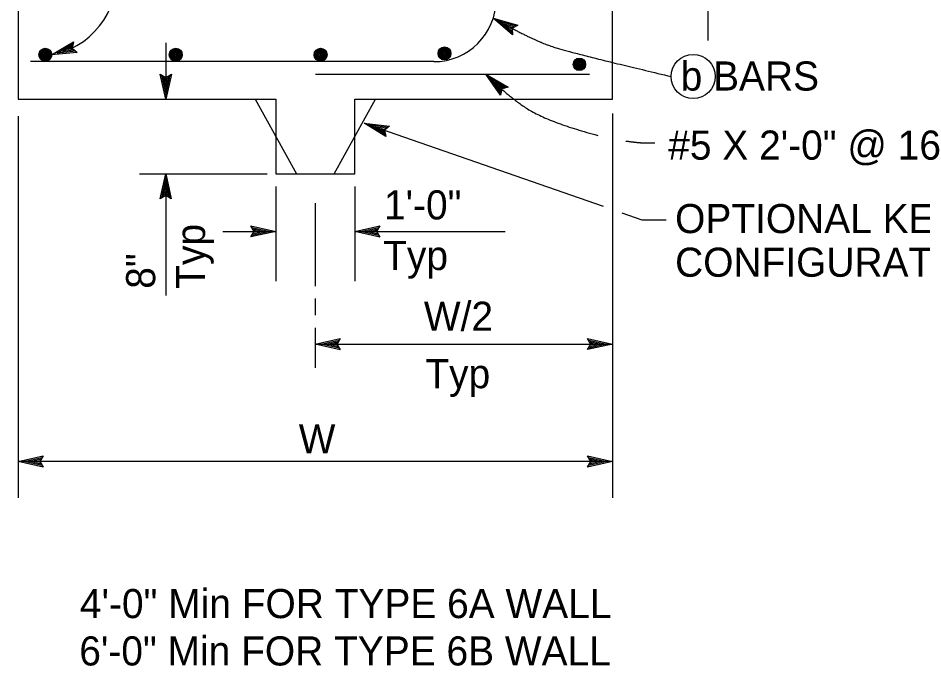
# Model space of a CAD drawing. Extents: x -894 to 1192, y -472 to 714.
# Drawn here: x -724 to -506.3, y 202.4 to 358.2 of the extents above; entities that cross this region are included whole.
import ezdxf

# ---------------------------------------------------------------- set-up
doc = ezdxf.new("R2010")
doc.units = 0
doc.layers.add('rd_CONST-DETAIL', color=7, linetype='Continuous')
doc.layers.add('rd_CONST-DETAIL-anno', color=7, linetype='Continuous')

msp = doc.modelspace()

# ---------------------------------------------------------------- linework, layer by layer
at = {"layer": 'rd_CONST-DETAIL'}
for p, q in [((-723.99, 367.75), (-723.99, 338.75)), ((-580.99, 338.75), (-580.99, 367.75)), ((-623.99, 347.75), (-720.99, 347.75)), ((-652.47, 344.72), (-586.5, 344.72)), ((-723.99, 338.75), (-661.99, 338.75)), ((-666.99, 338.75), (-656.99, 320.75)), ((-661.99, 338.75), (-661.99, 320.75)), ((-647.99, 320.75), (-637.99, 338.75)), ((-642.99, 320.75), (-642.99, 338.75)), ((-642.99, 338.75), (-580.99, 338.75)), ((-661.99, 320.75), (-642.99, 320.75))]:
    msp.add_line(p, q, dxfattribs=at)
for points in [[(-652.49, 313.75), (-652.49, 293.75)], [(-652.49, 290.75), (-652.49, 286.75)], [(-652.49, 283.75), (-652.49, 274.14)]]:
    msp.add_lwpolyline(points, dxfattribs=at)
for centre, radius in [((-717.44, 349.41), 1.56), ((-717.44, 349.41), 1.37), ((-717.44, 349.41), 1.19), ((-686.05, 349.41), 1.56), ((-686.05, 349.41), 1.37), ((-686.05, 349.41), 1.19), ((-651.22, 349.41), 1.56), ((-651.22, 349.41), 1.37), ((-651.22, 349.41), 1.19), ((-621.41, 349.74), 1.56), ((-621.41, 349.74), 1.37), ((-621.41, 349.74), 1.19), ((-621.41, 349.74), 1), ((-621.41, 349.74), 0.812), ((-717.44, 349.41), 1), ((-717.44, 349.41), 0.812), ((-717.44, 349.41), 0.625), ((-717.44, 349.41), 0.437), ((-717.44, 349.41), 0.187), ((-686.05, 349.41), 1), ((-686.05, 349.41), 0.812), ((-686.05, 349.41), 0.625), ((-686.05, 349.41), 0.437), ((-686.05, 349.41), 0.187), ((-651.22, 349.41), 1), ((-651.22, 349.41), 0.812), ((-651.22, 349.41), 0.625), ((-651.22, 349.41), 0.437), ((-651.22, 349.41), 0.187), ((-621.41, 349.74), 0.625), ((-621.41, 349.74), 0.437), ((-621.41, 349.74), 0.187), ((-588.96, 347.1), 1.49), ((-588.96, 347.1), 1.32), ((-588.96, 347.1), 1.14), ((-588.96, 347.1), 0.957), ((-588.96, 347.1), 0.777), ((-588.96, 347.1), 0.598), ((-588.96, 347.1), 0.418), ((-588.96, 347.1), 0.179)]:
    msp.add_circle(centre, radius, dxfattribs=at)
msp.add_arc((-623.99, 362.75), 15, 270, 360, dxfattribs=at)
at = {"layer": 'rd_CONST-DETAIL-anno'}
for p, q in [((-558.06, 364.25), (-558.06, 352.83)), ((-605.05, 354.19), (-609.69, 358.21)), ((-609.69, 358.21), (-609.69, 358.21)), ((-609.69, 358.21), (-603.78, 356.54)), ((-605.07, 354.6), (-608.48, 357.56)), ((-608.47, 357.55), (-604.16, 356.33)), ((-605.1, 355.03), (-607.26, 356.9)), ((-607.26, 356.9), (-604.48, 356.11)), ((-605.09, 355.42), (-606.05, 356.24)), ((-606.05, 356.24), (-604.85, 355.91)), ((-603.78, 356.54), (-605.11, 355.74)), ((-605.11, 355.74), (-605.05, 354.19)), ((-603.78, 356.54), (-603.78, 356.54)), ((-605.05, 354.19), (-605.05, 354.19)), ((-715.93, 349.37), (-710.65, 352.51)), ((-714.61, 349.81), (-710.76, 352.1)), ((-713.31, 350.23), (-710.82, 351.71)), ((-710.47, 350.51), (-713.31, 350.23)), ((-712, 350.66), (-710.93, 351.3)), ((-710.74, 350.79), (-712, 350.66)), ((-710.65, 352.51), (-710.99, 351)), ((-710.99, 351), (-709.81, 349.98)), ((-710.65, 352.51), (-710.65, 352.51)), ((-688.46, 352.28), (-688.46, 338.75)), ((-709.81, 349.98), (-715.93, 349.37)), ((-715.93, 349.37), (-715.93, 349.37)), ((-710.13, 350.25), (-714.62, 349.8)), ((-709.81, 349.98), (-709.81, 349.98)), ((-688.46, 338.75), (-689.79, 344.75)), ((-689.79, 344.75), (-689.79, 344.75)), ((-689.79, 344.75), (-688.46, 343.95)), ((-688.46, 340.14), (-689.43, 344.51)), ((-688.45, 341.51), (-689.08, 344.33)), ((-688.45, 342.89), (-688.72, 344.1)), ((-688.46, 343.95), (-687.12, 344.75)), ((-687.12, 344.75), (-688.46, 338.75)), ((-687.47, 344.53), (-688.46, 340.13)), ((-687.83, 344.3), (-688.45, 341.51)), ((-688.18, 344.12), (-688.45, 342.89)), ((-687.12, 344.75), (-687.12, 344.75)), ((-607.94, 339.66), (-611.44, 344.72)), ((-611.44, 344.72), (-611.44, 344.72)), ((-611.44, 344.72), (-606.13, 341.63)), ((-607.85, 340.07), (-610.43, 343.78)), ((-610.41, 343.78), (-606.54, 341.52)), ((-607.78, 340.5), (-609.41, 342.84)), ((-609.41, 342.84), (-606.91, 341.39)), ((-607.68, 340.87), (-608.39, 341.91)), ((-608.39, 341.91), (-607.32, 341.28)), ((-607.62, 341.19), (-607.94, 339.66)), ((-607.94, 339.66), (-607.94, 339.66)), ((-606.13, 341.63), (-607.62, 341.19)), ((-606.13, 341.63), (-606.13, 341.63)), ((-688.46, 338.75), (-688.46, 338.75)), ((-580.99, 335.27), (-580.99, 242.87)), ((-723.99, 334.64), (-723.99, 242.87)), ((-635.5, 329.74), (-640.72, 332.98)), ((-640.72, 332.98), (-640.72, 332.98)), ((-640.72, 332.98), (-634.62, 332.26)), ((-640.72, 332.98), (-583.22, 312.96)), ((-635.58, 330.15), (-639.42, 332.52)), ((-639.41, 332.52), (-634.96, 332)), ((-635.68, 330.56), (-638.11, 332.07)), ((-638.11, 332.07), (-635.24, 331.73)), ((-635.74, 330.95), (-636.81, 331.61)), ((-636.81, 331.61), (-635.58, 331.47)), ((-634.62, 332.26), (-635.81, 331.27)), ((-635.81, 331.27), (-635.5, 329.74)), ((-634.62, 332.26), (-634.62, 332.26)), ((-635.5, 329.74), (-635.5, 329.74)), ((-694.76, 320.78), (-664.1, 320.78)), ((-689.8, 314.78), (-688.46, 320.78)), ((-688.46, 320.78), (-688.46, 291.48)), ((-688.46, 320.78), (-688.46, 320.78)), ((-688.46, 320.78), (-687.13, 314.78)), ((-689.44, 314.99), (-688.46, 319.4)), ((-689.08, 315.23), (-688.46, 318.01)), ((-688.46, 318.01), (-687.83, 315.19)), ((-688.45, 319.38), (-687.49, 315.01)), ((-688.73, 315.4), (-688.46, 316.63)), ((-688.46, 316.63), (-688.19, 315.42)), ((-661.99, 317.71), (-661.99, 294.94)), ((-642.99, 317.71), (-642.99, 294.94)), ((-688.46, 315.58), (-689.8, 314.78)), ((-689.8, 314.78), (-689.8, 314.78)), ((-687.13, 314.78), (-688.46, 315.58)), ((-687.13, 314.78), (-687.13, 314.78)), ((-578.73, 311.39), (-573.97, 309.74)), ((-573.97, 309.74), (-568.07, 309.74)), ((-674.75, 306.91), (-661.99, 306.91)), ((-667.19, 306.91), (-667.99, 308.25)), ((-667.99, 308.25), (-667.99, 308.25)), ((-667.99, 308.25), (-661.99, 306.91)), ((-661.99, 306.91), (-667.99, 305.58)), ((-667.99, 305.58), (-667.19, 306.91)), ((-667.77, 307.89), (-663.37, 306.91)), ((-664.75, 306.91), (-667.58, 306.29)), ((-667.54, 307.53), (-664.75, 306.91)), ((-667.36, 307.19), (-666.14, 306.91)), ((-666.14, 306.91), (-667.34, 306.65)), ((-661.99, 306.91), (-661.99, 306.91)), ((-642.99, 306.91), (-636.99, 308.24)), ((-642.99, 306.91), (-606.79, 306.91)), ((-636.99, 305.57), (-642.99, 306.91)), ((-642.99, 306.91), (-642.99, 306.91)), ((-641.6, 306.91), (-637.23, 307.88)), ((-640.23, 306.91), (-637.4, 307.53)), ((-638.85, 306.91), (-637.64, 307.18)), ((-636.99, 308.24), (-637.79, 306.91)), ((-637.79, 306.91), (-636.99, 305.57)), ((-636.99, 308.24), (-636.99, 308.24)), ((-667.99, 305.58), (-667.99, 305.58)), ((-663.38, 306.91), (-667.76, 305.94)), ((-637.21, 305.93), (-641.61, 306.91)), ((-637.44, 306.29), (-640.23, 306.91)), ((-637.62, 306.63), (-638.85, 306.91)), ((-636.99, 305.57), (-636.99, 305.57)), ((-652.49, 279.81), (-646.49, 281.14)), ((-646.49, 281.14), (-647.29, 279.81)), ((-646.49, 281.14), (-646.49, 281.14)), ((-586.19, 279.81), (-586.99, 281.15)), ((-586.99, 281.15), (-586.99, 281.15)), ((-586.99, 281.15), (-580.99, 279.81)), ((-586.77, 280.79), (-582.37, 279.81)), ((-652.49, 279.81), (-580.99, 279.81)), ((-646.49, 278.47), (-652.49, 279.81)), ((-652.49, 279.81), (-652.49, 279.81)), ((-646.71, 278.83), (-651.11, 279.81)), ((-651.1, 279.81), (-646.73, 280.78)), ((-649.73, 279.81), (-646.9, 280.43)), ((-646.94, 279.19), (-649.73, 279.81)), ((-648.35, 279.81), (-647.14, 280.08)), ((-647.12, 279.53), (-648.35, 279.81)), ((-647.29, 279.81), (-646.49, 278.47)), ((-580.99, 279.81), (-586.99, 278.48)), ((-586.99, 278.48), (-586.19, 279.81)), ((-582.38, 279.81), (-586.76, 278.84)), ((-583.75, 279.81), (-586.58, 279.19)), ((-586.54, 280.43), (-583.75, 279.81)), ((-586.36, 280.09), (-585.14, 279.81)), ((-585.14, 279.81), (-586.34, 279.55)), ((-580.99, 279.81), (-580.99, 279.81)), ((-646.49, 278.47), (-646.49, 278.47)), ((-586.99, 278.48), (-586.99, 278.48)), ((-723.99, 251.58), (-717.99, 252.91)), ((-722.6, 251.58), (-718.23, 252.55)), ((-717.99, 252.91), (-718.79, 251.58)), ((-717.99, 252.91), (-717.99, 252.91)), ((-586.19, 251.58), (-586.99, 252.92)), ((-586.99, 252.92), (-586.99, 252.92)), ((-586.99, 252.92), (-580.99, 251.58)), ((-586.77, 252.56), (-582.37, 251.58)), ((-580.99, 251.58), (-723.99, 251.58)), ((-717.99, 250.24), (-723.99, 251.58)), ((-723.99, 251.58), (-723.99, 251.58)), ((-718.21, 250.59), (-722.61, 251.58)), ((-721.23, 251.58), (-718.4, 252.2)), ((-718.44, 250.95), (-721.23, 251.58)), ((-719.85, 251.58), (-718.64, 251.84)), ((-718.62, 251.3), (-719.85, 251.58)), ((-718.79, 251.58), (-717.99, 250.24)), ((-580.99, 251.58), (-586.99, 250.25)), ((-586.99, 250.25), (-586.19, 251.58)), ((-582.38, 251.58), (-586.76, 250.61)), ((-583.75, 251.58), (-586.58, 250.95)), ((-586.54, 252.2), (-583.75, 251.58)), ((-586.36, 251.86), (-585.14, 251.58)), ((-585.14, 251.58), (-586.34, 251.31)), ((-580.99, 251.58), (-580.99, 251.58)), ((-717.99, 250.24), (-717.99, 250.24)), ((-586.99, 250.25), (-586.99, 250.25))]:
    msp.add_line(p, q, dxfattribs=at)
msp.add_circle((-561.6, 344.19), 5.32, dxfattribs=at)
msp.add_arc((-719.73, 368.46), 19.53, 295.0198, 19.2506, dxfattribs=at)
for points in [[(-609.69, 358.21), (-600.21, 352.94), (-590.91, 349.84), (-566.92, 344.19)], [(-611.44, 344.72), (-607.7, 340.81), (-597.4, 333.43), (-584.55, 330.02)], [(-577.81, 328.66), (-575.52, 328.35), (-573.17, 328.19), (-570.79, 328.21)]]:
    msp.add_open_spline(points, degree=2, dxfattribs=at)

# ---------------------------------------------------------------- texts
for s, p in [('b BARS', (-564.61, 340.8)), ('#5 X 2\'-0" @ 16', (-567.59, 324.18)), ('1\'-0"', (-635.97, 309.8)), ('OPTIONAL KEY', (-565.94, 306.51)), ('Typ', (-636.17, 297.63)), ('CONFIGURATION', (-565.94, 296.01)), ('W/2', (-626.37, 283.02)), ('Typ', (-626.02, 269.2)), ('W', (-656.48, 253.54)), ('4\'-0" Min FOR TYPE 6A WALL', (-709.12, 213.9)), ('6\'-0" Min FOR TYPE 6B WALL', (-709.27, 202.51))]:
    msp.add_text(s, height=7, dxfattribs=at).set_placement(p)
for s, p in [('Typ', (-679.01, 293.12)), ('8"', (-691.01, 293.12))]:
    msp.add_text(s, height=7, rotation=90, dxfattribs=at).set_placement(p)

doc.saveas('drawing.dxf')
